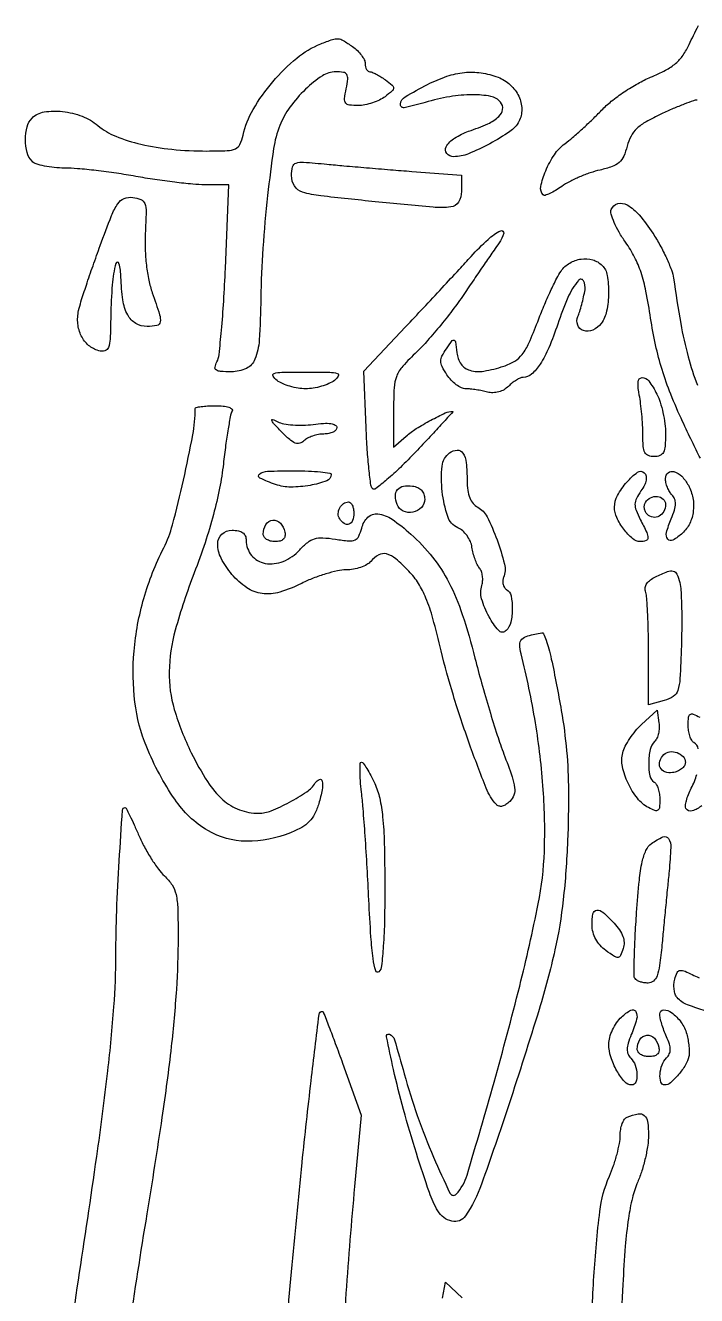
# Model space of a CAD drawing. Header units: millimetres. Extents: x 56222 to 3066687, y -650199 to -121287.
# Drawn here: x 137801.39 to 137804.58, y -183397.72 to -183391.69 of the extents above; entities that cross this region are included whole.
import ezdxf

# ---------------------------------------------------------------- set-up
doc = ezdxf.new("R2010")
doc.units = ezdxf.units.MM
doc.header["$MEASUREMENT"] = 0

msp = doc.modelspace()

# ---------------------------------------------------------------- linework, layer by layer
at = {"transparency": 33554630}
for points in [[(137804.5789, -183392.0429, 0.082658), (137804.5607, -183392.0461, 0.007438), (137804.517, -183392.0622, 0.00951), (137804.4652, -183392.0833, 0.007288), (137804.4095, -183392.1083, 0.018806), (137804.3362, -183392.1459, 0.061447), (137804.2924, -183392.1781, 0.083188), (137804.2651, -183392.2141, 0.057268), (137804.2466, -183392.2621, -0.042059), (137804.2299, -183392.3096, -0.107711), (137804.2083, -183392.3388, -0.095111), (137804.1748, -183392.3585, -0.028308), (137804.1176, -183392.3752, 0.026231), (137804.0715, -183392.3884, 0.017835), (137804.0205, -183392.4081, 0.018006), (137803.9725, -183392.4306, 0.034096), (137803.936, -183392.4527, -0.017129), (137803.9062, -183392.4722, -0.026636), (137803.8791, -183392.4866, -0.024683), (137803.8571, -183392.4956, -0.288544), (137803.8484, -183392.4936, -0.25324), (137803.8366, -183392.454, -0.047411), (137803.8599, -183392.379, -0.047926), (137803.9011, -183392.3022, -0.085202), (137803.9503, -183392.2502, 0.01664), (137803.9875, -183392.2203, 0.007484), (137804.0344, -183392.1788, 0.0074), (137804.0827, -183392.1334, 0.010004), (137804.1249, -183392.0909, -0.034534), (137804.1712, -183392.0485, -0.019636), (137804.2325, -183392.0037, -0.019537), (137804.2981, -183391.9632, -0.030377), (137804.3579, -183391.934, 0.023113), (137804.4286, -183391.9008, 0.055), (137804.4766, -183391.8683, 0.064779), (137804.5116, -183391.8297, 0.044405), (137804.541, -183391.7782, -0.005929), (137804.5611, -183391.7355, -0.004389), (137804.5844, -183391.6887, -0.004436)], [(137804.594, -183393.745, -0.005707), (137804.5543, -183393.665, -0.003516), (137804.5094, -183393.57, -0.013894), (137804.4536, -183393.4407, -0.020039), (137804.4122, -183393.3233, -0.02082), (137804.3814, -183393.2064, -0.016941), (137804.3579, -183393.0791, 0.011732), (137804.3358, -183392.9514, 0.030966), (137804.3122, -183392.8616, 0.039617), (137804.2817, -183392.7892, 0.03413), (137804.2389, -183392.7186, -0.022491), (137804.2083, -183392.6708, -0.028946), (137804.1849, -183392.6241, -0.029312), (137804.1703, -183392.5843, -0.16582), (137804.1712, -183392.562, -0.243298), (137804.2017, -183392.5348, -0.195023), (137804.246, -183392.5408, -0.086924), (137804.3035, -183392.5887, -0.030978), (137804.3677, -183392.6747, -0.019227), (137804.4021, -183392.7319, -0.017785), (137804.4329, -183392.793, -0.018103), (137804.4564, -183392.8494, -0.055055), (137804.4666, -183392.8895, 0.009099), (137804.5007, -183393.1045, 0.021796), (137804.5358, -183393.2621, 0.026127), (137804.58, -183393.3979, 0.02009)], [(137804.5841, -183395.1254, 0.203972), (137804.5629, -183395.0954, -0.131867), (137804.5526, -183395.0844, -0.045079), (137804.5439, -183395.0641, -0.041071), (137804.538, -183395.0389, -0.037116), (137804.536, -183395.0122, -0.021907), (137804.5377, -183394.9746, -0.230183), (137804.5454, -183394.9617, -0.24726), (137804.5598, -183394.9603, -0.02501), (137804.5921, -183394.9756, -0.073507)], [(137804.6012, -183395.3957, -0.092209), (137804.5547, -183395.4204, -0.342905), (137804.5256, -183395.4096, -0.170674), (137804.5227, -183395.3963, -0.03288), (137804.5273, -183395.3719, -0.031592), (137804.5369, -183395.3427, -0.024548), (137804.5508, -183395.3123, 0.049208), (137804.5771, -183395.2467, 0.056636)], [(137801.5558, -183398.225, -0.001369), (137801.6419, -183397.6506, 0.002374), (137801.7288, -183397.0629, 0.006897), (137801.7813, -183396.6557, 0.009834), (137801.8103, -183396.3511, 0.018621), (137801.8196, -183396.1048, -0.009152), (137801.8236, -183395.8957, -0.006177), (137801.8354, -183395.6573, -0.00111), (137801.8509, -183395.4161, -0.394901), (137801.863, -183395.4047, -0.281613), (137801.8678, -183395.4076, -0.003027), (137801.8858, -183395.4434, -0.008383), (137801.9061, -183395.486, -0.005221), (137801.9285, -183395.5366, 0.021417), (137801.9549, -183395.5915, 0.017769), (137801.9876, -183395.6476, 0.018134), (137802.0213, -183395.6969, 0.045305), (137802.0502, -183395.7295, -0.061002), (137802.086, -183395.7724, -0.088987), (137802.1049, -183395.8177, -0.047806), (137802.1131, -183395.8851, -0.007208), (137802.1148, -183396.0213, -0.01581), (137802.1065, -183396.2686, -0.011792), (137802.0823, -183396.5405, -0.008917), (137802.0382, -183396.8774, -0.003619), (137801.9666, -183397.3347, 0.003614), (137801.8799, -183397.8881, 0.009486)], [(137804.6905, -183396.395, -0.009656), (137804.5327, -183396.342, -0.134483), (137804.484, -183396.3079, -0.091605), (137804.4749, -183396.2917, -0.048053), (137804.4696, -183396.2691, -0.045599), (137804.4685, -183396.2441, -0.05224), (137804.4721, -183396.2205, -0.044964), (137804.4838, -183396.188, -0.275774), (137804.4979, -183396.1784, -0.12082), (137804.5213, -183396.1827, -0.007016), (137804.5876, -183396.2136, 0.019049)], [(137802.611, -183398.1526, -0.007836), (137802.6532, -183397.6103, -0.001863), (137802.7036, -183397.0919, -0.004318), (137802.7463, -183396.7035, -0.000927), (137802.7844, -183396.3867, -0.378999), (137802.7999, -183396.373, -0.3088), (137802.8039, -183396.3757, -0.000717), (137802.831, -183396.4454, -0.004097), (137802.8611, -183396.525, -0.002493), (137802.8955, -183396.6196), (137802.9837, -183396.8662), (137802.9524, -183397.2046, 0.005905), (137802.9117, -183397.7118, 0.006145), (137802.8835, -183398.2132, 0.005508)], [(137804.0742, -183397.9507, -0.008132), (137804.0886, -183397.6321, -0.014618), (137804.1166, -183397.3238, -0.072677), (137804.1621, -183397.1563, 0.020247), (137804.1817, -183397.1057, 0.017394), (137804.1982, -183397.0511, 0.017745), (137804.2098, -183397.0005, 0.047168), (137804.2133, -183396.9636, -0.041732), (137804.2157, -183396.9338, -0.049006), (137804.2231, -183396.9066, -0.055981), (137804.234, -183396.8855, -0.151361), (137804.2469, -183396.875, -0.049317), (137804.2984, -183396.8599, -0.227423), (137804.3277, -183396.8677, -0.185485), (137804.3436, -183396.8971, -0.032294), (137804.3477, -183396.9613, -0.037623), (137804.3441, -183397.0097, -0.019214), (137804.3327, -183397.0695, -0.018978), (137804.3161, -183397.1305, -0.026978), (137804.2964, -183397.1832, 0.04437), (137804.2711, -183397.2589, 0.022533), (137804.2523, -183397.3575, 0.016477), (137804.2377, -183397.4889, 0.006472), (137804.2259, -183397.6708, -0.004918), (137804.2109, -183397.914, -0.063627)], [(137803.3701, -183397.7355), (137803.3848, -183397.6591), (137803.4628, -183397.7339, -0.034773)]]:
    msp.add_lwpolyline(points, format="xyb", dxfattribs=at)
for points in [[(137802.9431, -183391.7886, -0.039673), (137802.966, -183391.8075, -0.040914), (137802.9853, -183391.8296, -0.04435), (137802.9987, -183391.8515, -0.115592), (137803.0029, -183391.8693, 0.054086), (137803.0045, -183391.8842, 0.073805), (137803.0093, -183391.8967, 0.093481), (137803.0164, -183391.9052, 0.173494), (137803.0247, -183391.9081, -0.100363), (137803.0363, -183391.9105, -0.020439), (137803.0554, -183391.9195, -0.020778), (137803.077, -183391.932, -0.018175), (137803.0986, -183391.9468, -0.016176), (137803.1311, -183391.9726, -0.225794), (137803.1371, -183391.9858, -0.213257), (137803.1308, -183391.9993, -0.014373), (137803.097, -183392.0267, -0.052356), (137803.0711, -183392.0425, -0.031152), (137803.0375, -183392.056, -0.030914), (137803.0019, -183392.0653, -0.04602), (137802.9699, -183392.0687, -0.029041), (137802.9277, -183392.0667, -0.21445), (137802.9106, -183392.0568, -0.185629), (137802.9053, -183392.0365, -0.021145), (137802.9128, -183391.9888, 0.021076), (137802.9201, -183391.9424, 0.166658), (137802.9154, -183391.9215, 0.219993), (137802.8997, -183391.911, 0.039312), (137802.8636, -183391.9081, 0.147335), (137802.7995, -183391.9274, 0.045061), (137802.7196, -183391.9914, 0.0443), (137802.6458, -183392.0761, 0.06263), (137802.5976, -183392.1637, 0.05822), (137802.5683, -183392.273, 0.009032), (137802.5397, -183392.4958, 0.010523), (137802.5174, -183392.7467, 0.012552), (137802.5074, -183392.984, -0.010261), (137802.4998, -183393.1838, -0.080389), (137802.4797, -183393.2742, -0.189673), (137802.4388, -183393.3178, -0.110922), (137802.3681, -183393.3337, -0.01383), (137802.3162, -183393.3322, -0.136492), (137802.2957, -183393.3253, -0.302869), (137802.2901, -183393.3116, -0.067808), (137802.299, -183393.2866, 0.091459), (137802.3092, -183393.2526, 0.004617), (137802.3208, -183393.1368, 0.007272), (137802.3314, -183392.9982, 0.005192), (137802.3395, -183392.8428), (137802.3558, -183392.4461), (137802.2423, -183392.4451, -0.021171), (137802.1842, -183392.4422, -0.006902), (137802.0989, -183392.4331, -0.006865), (137802.0043, -183392.4203, -0.007687), (137801.9136, -183392.4053, 0.008411), (137801.8222, -183392.3904, 0.007223), (137801.7257, -183392.3777, 0.00729), (137801.6376, -183392.3687, 0.020686), (137801.576, -183392.3659, -0.023988), (137801.5268, -183392.3633, -0.027197), (137801.4801, -183392.3561, -0.027928), (137801.4416, -183392.3456, -0.1167), (137801.4214, -183392.3331, -0.134104), (137801.3979, -183392.292, -0.063125), (137801.3902, -183392.2309, -0.063125), (137801.3979, -183392.1698, -0.134104), (137801.4214, -183392.1287, -0.157996), (137801.479, -183392.0993, -0.067751), (137801.5664, -183392.0972, -0.063327), (137801.6593, -183392.1198, -0.083831), (137801.7341, -183392.1639, 0.079079), (137801.8185, -183392.2147, 0.038607), (137801.9386, -183392.2527, 0.033463), (137802.0852, -183392.2767, 0.023927), (137802.2513, -183392.2847, 0.009242), (137802.348, -183392.2829, 0.093609), (137802.3871, -183392.274, 0.18173), (137802.4085, -183392.2532, 0.056361), (137802.4233, -183392.2099, -0.078158), (137802.4713, -183392.087, -0.043855), (137802.5641, -183391.9559, -0.043848), (137802.6783, -183391.843, -0.077897), (137802.7918, -183391.7755, -0.012276), (137802.8477, -183391.7547, -0.105084), (137802.874, -183391.7514, -0.115464), (137802.8984, -183391.7594, -0.016087)], [(137803.6336, -183391.9345, -0.094449), (137803.6917, -183391.9703, -0.097949), (137803.7317, -183392.0245, -0.105593), (137803.7462, -183392.0865, -0.128407), (137803.7323, -183392.1442, -0.120054), (137803.6895, -183392.192, -0.026438), (137803.5947, -183392.2499, -0.027461), (137803.4933, -183392.2978, -0.096783), (137803.4228, -183392.3116, -0.222426), (137803.3897, -183392.2961, -0.317324), (137803.3872, -183392.2649, -0.117772), (137803.4276, -183392.2231, -0.059514), (137803.494, -183392.191, 0.022402), (137803.5854, -183392.1551, 0.080429), (137803.6376, -183392.1208, 0.175745), (137803.6553, -183392.0869, 0.209666), (137803.6455, -183392.0525, 0.175064), (137803.5989, -183392.0251, 0.04722), (137803.5122, -183392.0173, 0.041292), (137803.4043, -183392.0266, 0.03085), (137803.2881, -183392.0539, -0.023082), (137803.1885, -183392.0789, -0.514038), (137803.1699, -183392.0616, -0.23123), (137803.1926, -183392.0272, -0.015454), (137803.2991, -183391.9687, -0.035277), (137803.391, -183391.9297, -0.057254), (137803.4738, -183391.9115, -0.062743), (137803.5529, -183391.9134, -0.053666)], [(137803.2248, -183392.3816), (137803.4601, -183392.3997), (137803.4601, -183392.4767, -0.138073), (137803.4459, -183392.5273, -0.229574), (137803.4094, -183392.5507, -0.052389), (137803.3251, -183392.5519, -0.002645), (137803.051, -183392.5257, -0.002974), (137802.7917, -183392.498, -0.047575), (137802.7054, -183392.4798, -0.177071), (137802.6676, -183392.4509, -0.142732), (137802.6532, -183392.4015, -0.058937), (137802.6582, -183392.3596, -0.261551), (137802.6745, -183392.342, -0.09692), (137802.71, -183392.3378, -0.005435), (137802.8213, -183392.3473, 0.001962), (137802.9023, -183392.3548, 0.000871), (137803.0092, -183392.364, 0.000862), (137803.1224, -183392.3735, 0.001165)], [(137801.959, -183392.6764, 0.021768), (137801.9585, -183392.7512, 0.020269), (137801.9643, -183392.8275, 0.021104), (137801.9758, -183392.899, 0.033398), (137801.9923, -183392.9588, -0.006251), (137802.027, -183393.0627, -0.115256), (137802.0298, -183393.0971, -0.312885), (137802.0142, -183393.1137, -0.052278), (137801.9683, -183393.1185, -0.134099), (137801.9141, -183393.1037, -0.137693), (137801.8756, -183393.0635, -0.087388), (137801.8524, -183392.9926, -0.030231), (137801.8437, -183392.8849, 0.061407), (137801.8341, -183392.8186, 0.767405), (137801.8192, -183392.8186, 0.045147), (137801.8021, -183392.92, 0.015488), (137801.7952, -183393.0689, -0.005927), (137801.7923, -183393.1781, -0.074182), (137801.7846, -183393.2185, -0.254157), (137801.7678, -183393.2339, -0.12468), (137801.7379, -183393.2337, -0.115284), (137801.6903, -183393.2085, -0.099018), (137801.6555, -183393.1636, -0.091), (137801.6388, -183393.1053, -0.080098), (137801.6427, -183393.042, -0.021399), (137801.6539, -183393.0008, -0.003499), (137801.6794, -183392.9221, -0.003847), (137801.7109, -183392.8298, -0.003383), (137801.7452, -183392.734, -0.005651), (137801.7989, -183392.5918, -0.055302), (137801.8287, -183392.535, -0.150063), (137801.8587, -183392.5108, -0.125023), (137801.8994, -183392.5054, -0.069276), (137801.9385, -183392.5155, -0.213819), (137801.9568, -183392.5349, -0.089652), (137801.9628, -183392.5733, -0.007176)], [(137803.6384, -183392.7218, 0.004558), (137803.6145, -183392.7558, 0.000954), (137803.5731, -183392.8159, 0.001001), (137803.5255, -183392.8857, 0.000947), (137803.4772, -183392.9571, -0.012981), (137803.424, -183393.0318, -0.009573), (137803.3614, -183393.1118, -0.009688), (137803.2993, -183393.1852, -0.021283), (137803.2484, -183393.2383, 0.018393), (137803.1812, -183393.3075, 0.08934), (137803.1525, -183393.3538, 0.080876), (137803.1403, -183393.4093, 0.013546), (137803.1374, -183393.5186), (137803.1374, -183393.6927), (137803.1979, -183393.6394, -0.040977), (137803.2452, -183393.6041, -0.016978), (137803.3143, -183393.5641, -0.013485), (137803.3833, -183393.5295, -0.109653), (137803.4176, -183393.5219, -0.649823), (137803.4187, -183393.5245, -0.000813), (137803.3696, -183393.5787, -0.003823), (137803.3121, -183393.6411, -0.002215), (137803.242, -183393.7152, -0.009832), (137803.1699, -183393.7879, -0.016333), (137803.106, -183393.8459, -0.010246), (137803.0525, -183393.8896, -0.378959), (137803.0379, -183393.8887, -0.16613), (137803.0297, -183393.8719, -0.005343), (137803.0208, -183393.7957, -0.009773), (137803.0129, -183393.7043, -0.006571), (137803.0073, -183393.5998), (137802.9965, -183393.3306), (137803.1947, -183393.1201, 0.000821), (137803.2789, -183393.0303, 0.000688), (137803.3679, -183392.9349, 0.000693), (137803.449, -183392.8474, 0.001905), (137803.5059, -183392.7854, -0.021029), (137803.5861, -183392.7045, -0.075242), (137803.6461, -183392.6636, -0.638734), (137803.6603, -183392.6753, -0.092122)], [(137804.1272, -183392.828, -0.155496), (137804.1519, -183392.8759, -0.045903), (137804.1583, -183392.9593, -0.046359), (137804.149, -183393.0453, -0.108154), (137804.123, -183393.1043, -0.134158), (137804.0841, -183393.1353, -0.176015), (137804.039, -183393.1379, -0.235804), (137804.0115, -183393.1121, -0.191767), (137804.0125, -183393.0712, 0.026137), (137804.0212, -183393.0477, 0.010292), (137804.0307, -183393.0144, 0.010154), (137804.0396, -183392.978, 0.012498), (137804.0463, -183392.9438, 0.174034), (137804.0386, -183392.9011, 0.530349), (137804.0147, -183392.8993, 0.063731), (137803.9653, -183392.9813, 0.023509), (137803.9166, -183393.1075, -0.018607), (137803.8746, -183393.2196, -0.045144), (137803.8334, -183393.2976, -0.066518), (137803.7926, -183393.3451, -0.184292), (137803.7522, -183393.3606, 0.105882), (137803.739, -183393.3634, 0.031829), (137803.7207, -183393.373, 0.030331), (137803.7011, -183393.3868, 0.028728), (137803.6828, -183393.403, -0.068441), (137803.6618, -183393.4189, -0.060869), (137803.6365, -183393.4294, -0.06131), (137803.6095, -183393.4333, -0.071677), (137803.5839, -183393.4303, 0.016543), (137803.5589, -183393.4244, 0.011582), (137803.5303, -183393.4194, 0.011701), (137803.5028, -183393.4159, 0.023771), (137803.4809, -183393.4147, -0.110239), (137803.46, -183393.4099, -0.047598), (137803.4354, -183393.3951, -0.043987), (137803.4112, -183393.3736, -0.044424), (137803.3912, -183393.3483, -0.025132), (137803.3682, -183393.309, -0.114949), (137803.3617, -183393.2835, -0.12603), (137803.3674, -183393.259, -0.032832), (137803.3885, -183393.2242, -0.00747), (137803.4162, -183393.1859, -0.336203), (137803.4251, -183393.1833, -0.273209), (137803.4314, -183393.1913, -0.005684), (137803.4379, -183393.2432, 0.124453), (137803.4582, -183393.297, 0.172155), (137803.4999, -183393.3268, 0.112024), (137803.5662, -183393.3306, 0.038092), (137803.6606, -183393.3072, 0.056667), (137803.7127, -183393.2832, 0.093868), (137803.7485, -183393.2509, 0.059605), (137803.7799, -183393.1977, 0.012021), (137803.8216, -183393.0959, -0.008197), (137803.8512, -183393.0222, -0.008533), (137803.8827, -183392.9505, -0.008282), (137803.9121, -183392.8896, -0.036508), (137803.9325, -183392.8553, -0.105974), (137803.9736, -183392.8171, -0.099867), (137804.0276, -183392.7981, -0.104512), (137804.0828, -183392.8019, -0.127733)], [(137802.8565, -183393.3749, -0.060233), (137802.8305, -183393.39, -0.031124), (137802.795, -183393.4028, -0.030419), (137802.7564, -183393.4115, -0.040227), (137802.7205, -183393.4144, -0.040227), (137802.6845, -183393.4115, -0.030419), (137802.6459, -183393.4028, -0.031124), (137802.6104, -183393.39, -0.060233), (137802.5844, -183393.3749, -0.094912), (137802.5656, -183393.354, -0.493289), (137802.5704, -183393.3416, -0.066971), (137802.6065, -183393.3362, -0.003745), (137802.7205, -183393.3354, -0.003745), (137802.8344, -183393.3362, -0.066971), (137802.8706, -183393.3416, -0.493289), (137802.8754, -183393.354, -0.094912)], [(137804.3874, -183393.4399, -0.04319), (137804.4031, -183393.4781, -0.022504), (137804.4164, -183393.528, -0.022204), (137804.4254, -183393.5807, -0.031459), (137804.4284, -183393.6282, -0.016987), (137804.4264, -183393.6869, -0.098009), (137804.4184, -183393.7168, -0.184662), (137804.4022, -183393.7318, -0.095702), (137804.3746, -183393.7371, -0.093109), (137804.3473, -183393.732, -0.182735), (137804.331, -183393.7174, -0.100988), (137804.3229, -183393.6885, -0.018473), (137804.3208, -183393.6329, 0.013249), (137804.3196, -183393.5869, 0.009015), (137804.3159, -183393.5346, 0.009089), (137804.3105, -183393.4843, 0.017999), (137804.304, -183393.4446, -0.051742), (137804.2981, -183393.3813, -0.395103), (137804.3169, -183393.3616, -0.256002), (137804.3485, -183393.3767, -0.036857)], [(137802.3713, -183393.5212, 0.092556), (137802.3639, -183393.5403, 0.004869), (137802.3524, -183393.6053, 0.007542), (137802.3406, -183393.6834, 0.005404), (137802.3297, -183393.7709, -0.020738), (137802.3116, -183393.8874, -0.016195), (137802.2825, -183394.0122, -0.014845), (137802.2426, -183394.1459, -0.011417), (137802.1913, -183394.2894, 0.023079), (137802.1014, -183394.561, 0.064399), (137802.0725, -183394.7592, 0.076195), (137802.0969, -183394.9385, 0.04274), (137802.1773, -183395.1438, 0.026404), (137802.2544, -183395.2811, 0.068617), (137802.3275, -183395.3676, 0.094061), (137802.4058, -183395.4151, 0.089982), (137802.4972, -183395.4315, 0.096695), (137802.5563, -183395.4199, 0.025934), (137802.6434, -183395.379, 0.02564), (137802.7255, -183395.3295, 0.103231), (137802.7661, -183395.2878, -0.154885), (137802.786, -183395.2711, -0.480256), (137802.7992, -183395.2784, -0.091106), (137802.7987, -183395.3207, -0.026135), (137802.7827, -183395.3846, -0.040322), (137802.7626, -183395.4354, -0.076565), (137802.7374, -183395.4712, -0.072911), (137802.7017, -183395.499, -0.033615), (137802.6486, -183395.5245, -0.096315), (137802.4389, -183395.5645, -0.134366), (137802.2559, -183395.5137, -0.109993), (137802.0988, -183395.3654, -0.05123), (137801.9657, -183395.1172, -0.067646), (137801.91, -183394.9038, -0.051334), (137801.9058, -183394.6616, -0.048738), (137801.9522, -183394.4105, -0.047288), (137802.0466, -183394.1704, 0.052573), (137802.088, -183394.0617, 0.009201), (137802.1402, -183393.8487, 0.009595), (137802.1845, -183393.6335, 0.045968), (137802.196, -183393.5088, -0.352661), (137802.2004, -183393.5034, -0.018022), (137802.2241, -183393.4991, -0.022158), (137802.255, -183393.496, -0.013481), (137802.2917, -183393.495, -0.023854), (137802.3286, -183393.4968, -0.055577), (137802.3557, -183393.5025, -0.110419), (137802.37, -183393.511, -0.355707)], [(137802.7556, -183393.5838, -0.017342), (137802.8054, -183393.5789, -0.049742), (137802.8401, -183393.5801, -0.089074), (137802.8611, -183393.5869, -0.276922), (137802.8684, -183393.5991, -0.193607), (137802.8637, -183393.6107, -0.087366), (137802.8502, -183393.6206, -0.067215), (137802.8302, -183393.6273, -0.047233), (137802.8066, -183393.6295, 0.046006), (137802.7805, -183393.6319, 0.037188), (137802.7533, -183393.6391, 0.038505), (137802.729, -183393.6497, 0.074858), (137802.712, -183393.6622, -0.130684), (137802.6921, -183393.6737, -0.164721), (137802.671, -183393.6724, -0.085123), (137802.6446, -183393.656, -0.01858), (137802.6058, -183393.6188, -0.005222), (137802.5682, -183393.5792, -0.096184), (137802.5591, -183393.5645, -0.642878), (137802.5632, -183393.5603, -0.029967), (137802.5875, -183393.5709, 0.072282), (137802.6164, -183393.5806, 0.026058), (137802.6597, -183393.5862, 0.025203), (137802.7083, -183393.5875, 0.027307)], [(137803.4866, -183393.8505, 0.030655), (137803.4897, -183393.8975, 0.063653), (137803.4989, -183393.9331, 0.082058), (137803.5147, -183393.9591, 0.092999), (137803.5375, -183393.9774, -0.155736), (137803.5813, -183394.0225, -0.027328), (137803.6287, -183394.1327, -0.027425), (137803.6639, -183394.2474, -0.153405), (137803.6599, -183394.3107, 0.074329), (137803.6563, -183394.3272, 0.075535), (137803.6577, -183394.3439, 0.081853), (137803.6637, -183394.3583, 0.115158), (137803.6735, -183394.3681, -0.205036), (137803.6952, -183394.399, -0.054556), (137803.7013, -183394.4603, -0.054387), (137803.6938, -183394.5239, -0.140501), (137803.6716, -183394.5639, -0.427645), (137803.6365, -183394.5631, -0.062223), (137803.5906, -183394.4981, -0.052228), (137803.5557, -183394.4125, -0.148527), (137803.5565, -183394.3488, 0.060209), (137803.5605, -183394.3275, 0.049788), (137803.5598, -183394.3044, 0.051769), (137803.5546, -183394.283, 0.087295), (137803.5456, -183394.267, -0.060871), (137803.5348, -183394.25, -0.024674), (137803.5242, -183394.2245, -0.023973), (137803.5153, -183394.1956, -0.028058), (137803.5098, -183394.1675, 0.069545), (137803.502, -183394.1399, 0.052762), (137803.4863, -183394.1125, 0.053553), (137803.4656, -183394.0896, 0.079408), (137803.4429, -183394.0749, -0.212893), (137803.3945, -183394.0217, -0.05191), (137803.3687, -183393.903, -0.05191), (137803.3679, -183393.7816, -0.213792), (137803.4034, -183393.7193, -0.143347), (137803.4395, -183393.7063, -0.273356), (137803.4661, -183393.7198, -0.115985), (137803.4821, -183393.7657, -0.024833)], [(137802.8415, -183393.8224, -0.316225), (137802.8204, -183393.8525, -0.042454), (137802.7413, -183393.8736, -0.044206), (137802.6501, -183393.8817, -0.083871), (137802.5777, -183393.8694, -0.025745), (137802.5028, -183393.8389, -0.570045), (137802.501, -183393.8198, -0.150305), (137802.5394, -183393.8065, -0.00851), (137802.6667, -183393.8044, -0.009706), (137802.7337, -183393.8057, -0.016067), (137802.7902, -183393.8097, -0.009917), (137802.8353, -183393.8152, -0.372994)], [(137804.3119, -183393.9002, 0.034634), (137804.2903, -183393.9362, 0.112863), (137804.2835, -183393.9629, 0.100838), (137804.2887, -183393.9916, 0.024565), (137804.3088, -183394.0357, -0.009057), (137804.3394, -183394.0976, -0.110362), (137804.3452, -183394.1233, -0.322677), (137804.3359, -183394.1362, -0.081085), (137804.3089, -183394.1406, -0.18037), (137804.272, -183394.1268, -0.053662), (137804.2302, -183394.082, -0.053221), (137804.1972, -183394.0263, -0.107883), (137804.1864, -183393.9768, -0.126851), (137804.2006, -183393.9217, -0.052052), (137804.2451, -183393.8579, -0.056358), (137804.2956, -183393.8112, -0.370214), (137804.3274, -183393.8136, -0.138867), (137804.336, -183393.8291, -0.10307), (137804.3366, -183393.8487, -0.07359), (137804.3286, -183393.8725, -0.034968)], [(137804.5368, -183393.873, -0.075112), (137804.5582, -183393.9334, -0.078463), (137804.5604, -183393.9964, -0.082441), (137804.5433, -183394.0545, -0.096426), (137804.509, -183394.1004, -0.050612), (137804.4637, -183394.1337, -0.376079), (137804.4394, -183394.1291, -0.237304), (137804.4331, -183394.098, -0.031496), (137804.4556, -183394.0323, 0.022611), (137804.4707, -183393.9906, 0.067722), (137804.4757, -183393.9607, 0.101296), (137804.4718, -183393.9378, 0.103716), (137804.4592, -183393.9185, -0.063745), (137804.4474, -183393.9033, -0.039129), (137804.4375, -183393.8828, -0.038689), (137804.4307, -183393.8606, -0.054968), (137804.4284, -183393.8402, -0.223793), (137804.441, -183393.8136, -0.251183), (137804.4685, -183393.8081, -0.125732), (137804.5055, -183393.8305, -0.071337)], [(137803.2853, -183393.9388, -0.191653), (137803.2694, -183393.9787, -0.155857), (137803.2289, -183394.0011, -0.157795), (137803.1832, -183393.9957, -0.195767), (137803.1542, -183393.9647, -0.084825), (137803.146, -183393.9237, -0.182445), (137803.1564, -183393.8937, -0.177121), (137803.1843, -183393.8775, -0.07947), (137803.2273, -183393.8768, -0.068556), (137803.252, -183393.8838, -0.101344), (137803.2703, -183393.8968, -0.106419), (137803.2814, -183393.9154, -0.082026)], [(137802.9491, -183394.0061, -0.086441), (137802.9432, -183394.0401, -0.21455), (137802.926, -183394.0579, -0.248207), (137802.9035, -183394.0555, -0.106542), (137802.8819, -183394.033, -0.144187), (137802.875, -183394.0079, -0.115518), (137802.8819, -183393.9807, -0.118376), (137802.9, -183393.9599, -0.156311), (137802.9238, -183393.9523, -0.200667), (137802.9335, -183393.9563, -0.084925), (137802.9417, -183393.9681, -0.064972), (137802.9472, -183393.9855, -0.045091)], [(137804.4284, -183393.9642, -0.119941), (137804.4203, -183393.9975, -0.148759), (137804.3981, -183394.0203, -0.16795), (137804.3692, -183394.0252, -0.156873), (137804.3424, -183394.0115, -0.080605), (137804.3332, -183393.9987, -0.074573), (137804.3282, -183393.9834, -0.077807), (137804.328, -183393.9679, -0.102584), (137804.3328, -183393.9546, -0.141953), (137804.3575, -183393.9323, -0.13899), (137804.3905, -183393.9264, -0.167006), (137804.4176, -183393.9388, -0.20522)], [(137803.2195, -183394.1047, -0.041624), (137803.3227, -183394.2148, -0.048342), (137803.4005, -183394.3354, -0.039917), (137803.4639, -183394.4869, -0.017834), (137803.524, -183394.6946, 0.006738), (137803.5551, -183394.8121, 0.005059), (137803.5924, -183394.9405, 0.005116), (137803.6299, -183395.0606, 0.011697), (137803.6613, -183395.1502, -0.006913), (137803.7001, -183395.2578, -0.051728), (137803.7124, -183395.3106, -0.117879), (137803.7086, -183395.3451, -0.110868), (137803.6897, -183395.375, -0.046988), (137803.6711, -183395.3904, -0.091779), (137803.6535, -183395.3981, -0.125811), (137803.6381, -183395.3978, -0.142768), (137803.6256, -183395.3901, -0.089287), (137803.5776, -183395.313, -0.008425), (137803.4986, -183395.1039, -0.011602), (137803.4214, -183394.872, -0.015906), (137803.3635, -183394.6598, 0.008246), (137803.324, -183394.5056, 0.029305), (137803.2913, -183394.409, 0.0444), (137803.256, -183394.3402, 0.0503), (137803.2104, -183394.2818, 0.024477), (137803.1478, -183394.2224, 0.1142), (137803.104, -183394.1994, 0.191519), (137803.067, -183394.204, 0.094291), (137803.0298, -183394.2347, -0.094891), (137803.011, -183394.2502, -0.042102), (137802.9814, -183394.2632, -0.039667), (137802.9469, -183394.2721, -0.042879), (137802.9122, -183394.2752, 0.053067), (137802.8712, -183394.2796, 0.020551), (137802.8158, -183394.294, 0.020072), (137802.7567, -183394.3146, 0.02342), (137802.7023, -183394.3391, -0.045322), (137802.5976, -183394.3808, -0.104222), (137802.5135, -183394.3876, -0.118234), (137802.4405, -183394.3599, -0.068489), (137802.3705, -183394.2967, -0.055665), (137802.3193, -183394.2199, -0.120194), (137802.3027, -183394.1514, -0.208203), (137802.3227, -183394.1057, -0.189291), (137802.3708, -183394.0868, -0.045353), (137802.4014, -183394.0896, -0.111138), (137802.422, -183394.0983, -0.142106), (137802.4339, -183394.1135, -0.095825), (137802.4381, -183394.1352, 0.173501), (137802.4635, -183394.2063, 0.178985), (137802.528, -183394.2441, 0.143281), (137802.6137, -183394.2347, 0.107747), (137802.692, -183394.1801, -0.036045), (137802.7301, -183394.1445, -0.097308), (137802.7628, -183394.1272, -0.087314), (137802.8017, -183394.1227, -0.025368), (137802.8619, -183394.1292, 0.015515), (137802.926, -183394.1374, 0.12544), (137802.9551, -183394.1329, 0.188589), (137802.9726, -183394.1157, 0.044191), (137802.9863, -183394.0762, -0.140336), (137803.0161, -183394.0248, -0.225953), (137803.0632, -183394.009, -0.120459), (137803.1304, -183394.0344, -0.033386)], [(137802.6216, -183394.0957, -0.089805), (137802.6218, -183394.1154, -0.162135), (137802.6144, -183394.1295, -0.135583), (137802.5987, -183394.1379, -0.055584), (137802.5745, -183394.1406, -0.062452), (137802.5532, -183394.1379, -0.080679), (137802.5351, -183394.13, -0.098054), (137802.523, -183394.1184, -0.153266), (137802.5188, -183394.1047, -0.138149), (137802.5316, -183394.0592, -0.237994), (137802.5643, -183394.0389, -0.235164), (137802.6003, -183394.0531, -0.13645)], [(137804.4963, -183394.3356, -0.048508), (137804.5018, -183394.3723, -0.006825), (137804.5047, -183394.4489, -0.007736), (137804.5055, -183394.5399, -0.006509), (137804.5036, -183394.6363, -0.004563), (137804.497, -183394.7924, -0.063585), (137804.487, -183394.8477, -0.172372), (137804.4652, -183394.8767, -0.080772), (137804.4217, -183394.8962), (137804.3477, -183394.9159), (137804.3477, -183394.6649, 0.005366), (137804.3467, -183394.566, 0.00722), (137804.3435, -183394.4765, 0.005146), (137804.3389, -183394.4019, 0.074004), (137804.3332, -183394.376, -0.146119), (137804.3319, -183394.3587, -0.098851), (137804.3398, -183394.3404, -0.077898), (137804.3565, -183394.323, -0.050769), (137804.3802, -183394.3084, -0.016555), (137804.4383, -183394.2828, -0.154392), (137804.4652, -183394.2807, -0.235505), (137804.4824, -183394.295, -0.042599)], [(137803.8864, -183394.6987, -0.009699), (137803.9338, -183394.9436, -0.020616), (137803.9589, -183395.1349, -0.021172), (137803.9677, -183395.3245, -0.010814), (137803.9636, -183395.5627, -0.017525), (137803.9429, -183395.8432, -0.027562), (137803.9035, -183396.0814, -0.019842), (137803.8288, -183396.3634, -0.004978), (137803.6844, -183396.8168, -0.00631), (137803.5546, -183397.1945, -0.061365), (137803.4787, -183397.3453, -0.314099), (137803.4143, -183397.3705, -0.203874), (137803.3476, -183397.3211, -0.049726), (137803.3074, -183397.2339, -0.007189), (137803.2461, -183397.0475, -0.008668), (137803.1851, -183396.84, -0.011559), (137803.1373, -183396.6495, -0.006278), (137803.1041, -183396.4937, -0.594765), (137803.1182, -183396.4819, -0.229821), (137803.1418, -183396.5077, -0.005436), (137803.1881, -183396.6697, 0.018038), (137803.2503, -183396.8682, 0.016827), (137803.3279, -183397.0664, 0.009453), (137803.4054, -183397.2371, 0.528677), (137803.4347, -183397.2417, 0.116391), (137803.4867, -183397.1507, 0.003193), (137803.6145, -183396.709, 0.007355), (137803.7362, -183396.2529, 0.011971), (137803.8244, -183395.862, 0.041007), (137803.8534, -183395.6132, 0.025696), (137803.8483, -183395.32, 0.023811), (137803.811, -183395.0012, 0.021134), (137803.7426, -183394.6742, -0.054893), (137803.7365, -183394.6303, -0.204374), (137803.7465, -183394.6049, -0.135923), (137803.7752, -183394.5883, -0.020243), (137803.8412, -183394.574, -0.344673), (137803.8495, -183394.5785, -0.016798), (137803.8619, -183394.6094, -0.021348), (137803.8747, -183394.6499, -0.01308)], [(137804.3769, -183395.0904, 0.143584), (137804.3558, -183395.1291, 0.050838), (137804.3486, -183395.1925, 0.050477), (137804.354, -183395.2538, 0.209817), (137804.3746, -183395.2837, -0.131867), (137804.385, -183395.2947, -0.045079), (137804.3936, -183395.315, -0.041071), (137804.3995, -183395.3402, -0.037116), (137804.4015, -183395.3669, -0.022363), (137804.3999, -183395.4039, -0.219526), (137804.3923, -183395.4171, -0.25315), (137804.3781, -183395.4188, -0.029158), (137804.348, -183395.4049, -0.102683), (137804.295, -183395.3605, -0.057897), (137804.2506, -183395.2889, -0.058326), (137804.2243, -183395.21, -0.113391), (137804.2256, -183395.144, -0.058818), (137804.2371, -183395.1136, -0.026734), (137804.2588, -183395.077, -0.026024), (137804.2861, -183395.0404, -0.03237), (137804.3152, -183395.0096), (137804.3881, -183394.9417), (137804.3971, -183395.0015, -0.049134), (137804.3984, -183395.0265, -0.044063), (137804.3949, -183395.0523, -0.046681), (137804.3874, -183395.075, -0.094221)], [(137804.5226, -183395.1899, -0.140839), (137804.518, -183395.2058, -0.083895), (137804.5048, -183395.2207, -0.072178), (137804.4852, -183395.2322, -0.061838), (137804.462, -183395.2385, -0.120877), (137804.4259, -183395.2349, -0.197095), (137804.4033, -183395.2146, -0.194364), (137804.4012, -183395.1841, -0.117996), (137804.4204, -183395.1528, -0.169878), (137804.4481, -183395.1394, -0.115797), (137804.4832, -183395.1436, -0.119888), (137804.5119, -183395.1627, -0.188356)], [(137803.0485, -183395.2904, -0.053878), (137803.0717, -183395.3596, -0.029412), (137803.0857, -183395.4482, -0.018661), (137803.0934, -183395.5743, -0.005123), (137803.096, -183395.7732, -0.005609), (137803.0946, -183395.9372, -0.012296), (137803.089, -183396.0626, -0.009673), (137803.0807, -183396.1573, -0.171114), (137803.0676, -183396.1846, -0.575813), (137803.0527, -183396.1806, -0.03219), (137803.0408, -183396.1225, -0.018146), (137803.0302, -183396.0184, -0.004219), (137803.0203, -183395.843, 0.00243), (137803.0122, -183395.6906, 0.002488), (137803.0027, -183395.5395, 0.00241), (137802.9931, -183395.4084, 0.01044), (137802.9854, -183395.3308, -0.011039), (137802.9802, -183395.2766, -0.018625), (137802.9784, -183395.231, -0.013285), (137802.9794, -183395.1952, -0.398929), (137802.9853, -183395.1895, -0.242632), (137802.994, -183395.194, -0.014741), (137803.0108, -183395.2192, -0.019338), (137803.0296, -183395.2518, -0.012881)], [(137804.4453, -183395.7073, 0.000222), (137804.4378, -183395.7848, 0.000123), (137804.4286, -183395.8794, 0.000122), (137804.4194, -183395.9752, 0.000197), (137804.4116, -183396.057, -0.009008), (137804.4005, -183396.1547, -0.054335), (137804.3884, -183396.2043, -0.130183), (137804.3711, -183396.2292, -0.178069), (137804.3457, -183396.2385, -0.040441), (137804.3261, -183396.2369, -0.043061), (137804.3075, -183396.2322, -0.047213), (137804.2924, -183396.2253, -0.124309), (137804.2839, -183396.2171, -0.142079), (137804.2791, -183396.2001, -0.003301), (137804.2806, -183396.1162, -0.007069), (137804.2844, -183396.0172, -0.004703), (137804.2914, -183395.9038, -0.006067), (137804.3044, -183395.7491, -0.029099), (137804.3179, -183395.6617, -0.05385), (137804.3357, -183395.608, -0.128792), (137804.362, -183395.5756, -0.052268), (137804.416, -183395.5442, -0.373372), (137804.4427, -183395.5522, -0.154194), (137804.4536, -183395.5936, -0.012386)], [(137804.1842, -183395.9538, -0.03633), (137804.2106, -183395.9863, -0.066474), (137804.2262, -183396.0166, -0.08017), (137804.2316, -183396.0457, -0.08288), (137804.2275, -183396.0748, -0.02727), (137804.2149, -183396.108, -0.26748), (137804.2032, -183396.1165, -0.174763), (137804.1866, -183396.1125, -0.011395), (137804.1451, -183396.0838, -0.054364), (137804.118, -183396.0591, -0.057262), (137804.0973, -183396.0297, -0.058675), (137804.0843, -183395.9969, -0.062637), (137804.0796, -183395.9628, -0.046199), (137804.084, -183395.9089, -0.340181), (137804.1018, -183395.8926, -0.206224), (137804.1314, -183395.9024, -0.022271)], [(137804.2659, -183396.4835, 0.023284), (137804.2512, -183396.5241, 0.068964), (137804.2464, -183396.5533, 0.101944), (137804.2505, -183396.5759, 0.10114), (137804.2632, -183396.5951, -0.110327), (137804.2844, -183396.6285, -0.076024), (137804.2931, -183396.6728, -0.09719), (137804.2875, -183396.7093, -0.316365), (137804.2686, -183396.7227, -0.216753), (137804.2346, -183396.7072, -0.050773), (137804.1977, -183396.655, -0.049992), (137804.169, -183396.5897, -0.078731), (137804.1595, -183396.5294, -0.065668), (137804.1638, -183396.4967, -0.042994), (137804.1768, -183396.4609, -0.042224), (137804.1962, -183396.4269, -0.054507), (137804.2196, -183396.3998, -0.059573), (137804.2641, -183396.3673, -0.416229), (137804.2874, -183396.3739, -0.199277), (137804.2915, -183396.4103, -0.027767)], [(137804.5291, -183396.4806, -0.022722), (137804.5355, -183396.5093, -0.019546), (137804.5395, -183396.5399, -0.019999), (137804.541, -183396.568, -0.052238), (137804.5392, -183396.5882, -0.089939), (137804.5236, -183396.6276, -0.038118), (137804.49, -183396.6736, -0.035629), (137804.452, -183396.7122, -0.182302), (137804.4243, -183396.7227, -0.332267), (137804.4065, -183396.7094, -0.089291), (137804.4024, -183396.6721, -0.070854), (137804.4119, -183396.6275, -0.108895), (137804.4331, -183396.5943, 0.085022), (137804.4465, -183396.5753, 0.111996), (137804.4512, -183396.5547, 0.080304), (137804.447, -183396.529, 0.026756), (137804.4331, -183396.4935, -0.018853), (137804.421, -183396.4641, -0.017323), (137804.4108, -183396.4331, -0.017625), (137804.4036, -183396.4047, -0.053137), (137804.4015, -183396.385, -0.411465), (137804.4199, -183396.3665, -0.16459), (137804.4573, -183396.3787, -0.076089), (137804.5029, -183396.4252, -0.090742)], [(137804.3968, -183396.5433, -0.089805), (137804.397, -183396.563, -0.162135), (137804.3895, -183396.5771, -0.135583), (137804.3739, -183396.5855, -0.055584), (137804.3497, -183396.5882, -0.062452), (137804.3284, -183396.5855, -0.080679), (137804.3103, -183396.5776, -0.098054), (137804.2982, -183396.566, -0.153266), (137804.2939, -183396.5523, -0.138149), (137804.3068, -183396.5068, -0.237994), (137804.3395, -183396.4866, -0.235164), (137804.3755, -183396.5007, -0.13645)]]:
    msp.add_lwpolyline(points, format="xyb", close=True, dxfattribs=at)

doc.saveas('drawing.dxf')
